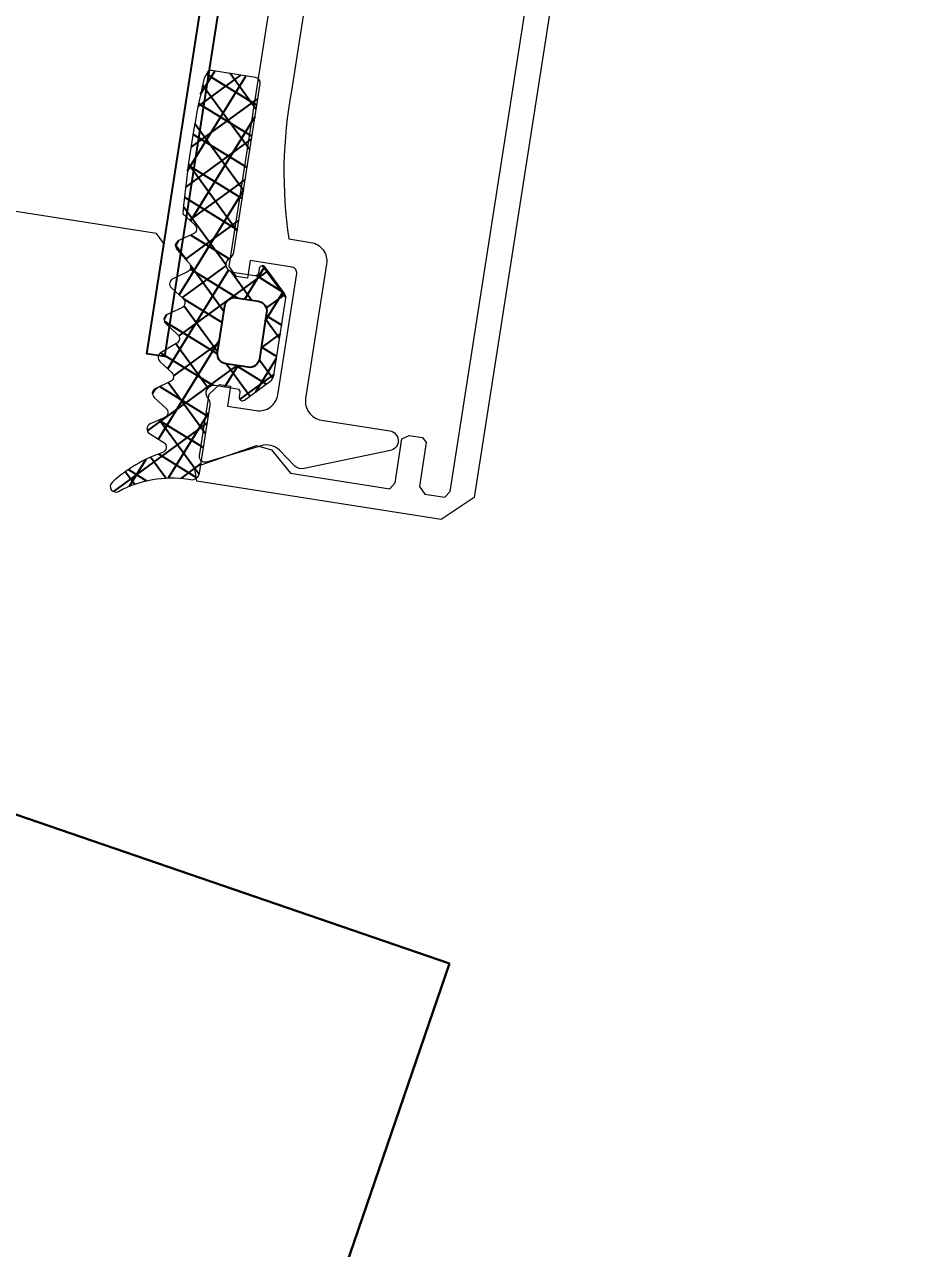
# Model space of a CAD drawing. Header units: millimetres. Extents: x -8689834 to 9419935, y 0 to 135940.
# Drawn here: x -53053.3 to -53004, y 112649.5 to 112716.4 of the extents above; entities that cross this region are included whole.
import ezdxf
from ezdxf import colors
from ezdxf.entities.mleader import LeaderData, LeaderLine
from ezdxf.math import Vec2, Vec3

# ---------------------------------------------------------------- set-up
doc = ezdxf.new("R2010")
doc.units = ezdxf.units.MM
doc.header["$MEASUREMENT"] = 0
doc.layers.get('0').update_dxf_attribs({"color": 250, "lineweight": 9})
for name, color, linetype, lineweight in [('АР_Колонны', 250, 'Continuous', 30), ('АР_Окна', 4, 'Continuous', 0), ('АР_Отметки', 250, 'Continuous', 15), ('АР_Сущ Несущая стена', 216, 'Continuous', 30)]:
    doc.layers.add(name, color=color, linetype=linetype, lineweight=lineweight)
doc.layers.add('АР_новое окно', color=155, linetype='Continuous')
doc.layers.get('0').freeze()
doc.styles.add('ISOCPEUR', font='isocpeur.ttf', dxfattribs={"width": 0.7})

# ---------------------------------------------------------------- blocks, each defined once
blk = doc.blocks.new('_DotSmall')
at = {"color": 0, "linetype": 'ByBlock', "const_width": 0.5}
blk.add_lwpolyline([(-0.0625, 0, 1), (0.0625, 0, 1)], format="xyb", close=True, dxfattribs=at)
blk = doc.blocks.new('стойка витр.')
h = blk.add_hatch()
h.set_pattern_fill('ANSI37', scale=0.5, angle=-69.23283665521843)
h.set_pattern_definition([(335.7671633447816, (-69115.91679156918, 318510.7132420751), (0.6515825639889636, 1.447617495164233), []), (65.76716334478155, (-69115.91679156918, 318510.7132420751), (-1.447617495164233, 0.6515825639889636), [])])
edge = h.paths.add_edge_path()
edge.add_arc((-61.4231846681505, -46.18171078326122), 0.5487303657935584, 155.7657062155241, 200.7671633447816)
edge.add_line((-61.92355794899049, -45.95647403381008), (-61.2158101547102, -44.38418138318229))
edge.add_arc((-61.04906058835331, -44.45924160668073), 0.1828645893715156, 20.76716334478156, 155.7657062155241)
edge.add_line((-60.87807688978501, -44.39440310015198), (-60.79158864807687, -44.62247867199039))
edge.add_arc((-60.62063568932354, -44.55765182228788), 0.1828317201998032, 200.7671633447816, 290.7671633447816)
edge.add_line((-60.55580883962102, -44.72860478100483), (-59.41573388126562, -44.29627843504568))
edge.add_arc((-59.56703588945675, -43.89728440591716), 0.4267183308264255, -69.23283665521843, 72.29363907948373)
edge.add_arc((-59.30747769982554, -43.08429274379887), 0.4267017864716978, 200.7671633447816, 252.293639079486)
edge.add_line((-59.70645626049372, -43.23558888620755), (-63.00984306025202, -34.52432573194528))
edge.add_arc((-62.72490235927398, -34.41627373836673), 0.3047399585219917, 110.7671633447816, 200.7671633447816)
edge.add_line((-62.83295435277978, -34.13133303751965), (-60.55276270053582, -33.26666451912024))
edge.add_arc((-60.44481104638544, -33.55134061801073), 0.3044569814295733, 76.40287424864536, 110.7671633447816)
edge.add_line((-60.3732352333609, -33.25541671472456), (-60.07017099490622, -33.59351893464918))
edge.add_arc((-108.2133039044274, -55.86215009907028), 53.04387976268197, 16.71140087810911, 24.82292581145404)
edge.add_line((-57.40971669906867, -40.60932389061054), (-57.92081016927841, -41.32469074693654))
edge.add_arc((-57.67080742027611, -41.49902445886983), 0.304784542952794, 145.110888314415, 256.4234383751481)
edge.add_line((-57.74235391136608, -41.79529244099831), (-56.88543317024596, -41.99189640294935))
edge.add_arc((-56.95697966133594, -42.28816438507783), 0.304784542952794, -34.8891116855724, 76.4234383751481)
edge.add_line((-56.70697691233363, -42.46249809701112), (-57.17481998566655, -43.29191928954242))
edge.add_arc((-56.92481723669334, -43.46625300146843), 0.304784542952794, 145.1108883144276, 256.4234383751481)
edge.add_line((-56.99636372778332, -43.76252098359691), (-56.1394429866632, -43.95912494554796))
edge.add_arc((-56.21098947775317, -44.25539292764006), 0.3047845429175452, -34.88911168634446, 76.4234383742182)
edge.add_line((-55.96098672877997, -44.42972663955879), (-56.47208019898972, -45.14509349588479))
edge.add_arc((-56.22207744998741, -45.31942720781808), 0.304784542952794, 145.110888314415, 256.4234383752311)
edge.add_line((-56.29362394107739, -45.61569518994656), (-55.43668121195515, -45.81235713578644))
edge.add_arc((-55.50822770304512, -46.10862511790765), 0.3047845429466369, -34.88911168643649, 76.42343837776687)
edge.add_line((-55.25822495407192, -46.28295882984094), (-55.76931842428166, -46.99832568616694))
edge.add_arc((-55.51931567527936, -47.17265939811477), 0.3047845429466368, 145.1108883110316, 256.4234383751786)
edge.add_line((-55.59086216636933, -47.46892738023598), (-54.69071301640361, -47.77952769444528))
edge.add_arc((-54.76225950749358, -48.07579567657376), 0.304784542952794, -34.88911168566796, 76.42343837513553)
edge.add_line((-54.51225675849128, -48.25012938850705), (-55.0233282406989, -48.96555422872189))
edge.add_arc((-54.7733254917257, -49.13988794066245), 0.3047845429466368, 145.1108883109486, 256.4234383751578)
edge.add_line((-54.84487198281568, -49.43615592278366), (-53.98795124169555, -49.6327598847347))
edge.add_arc((-54.05949773284374, -49.92902786688501), 0.3047845429818857, -34.88911169317796, 76.42343837111807)
edge.add_line((-53.80949498384143, -50.10336157886923), (-54.32058845405118, -50.81872843519523))
edge.add_arc((-54.07058570504887, -50.99306214712851), 0.3047845429527939, 145.110888314415, 256.4234383750821)
edge.add_line((-54.14213219613885, -51.289330129257), (-53.29055360303028, -51.47184183257195))
edge.add_arc((-53.362076024001, -51.76811134383752), 0.3047803799531579, -43.67508993618791, 76.42790436632716)
edge.add_line((-53.141638296569, -51.97858292939782), (-53.80995652789716, -52.62318184232572))
edge.add_arc((-53.58948976171087, -52.83365406201483), 0.304801821276656, 136.3285933989482, 262.747126980386)
edge.add_arc((-54.63612651554286, -61.05759711530845), 7.985474883734515, 59.5860415328172, 82.74712698038475)
edge.add_arc((-50.74783774605021, -54.43386708250182), 0.3048115604497932, 253.2910110232634, 419.5860415328165)
edge.add_arc((-52.57053616183111, -60.50577614369104), 6.03477116777137, 73.29101102326332, 110.7671633447816)
edge.add_line((-54.71029190413537, -54.86308986830409), (-54.82445022999309, -54.90637969896488))
edge.add_arc((-54.97574411131791, -54.50740710097307), 0.4266954176128115, 200.7671633447816, 290.7671633447816)
edge.add_line((-55.37471671431558, -54.65870098416781), (-56.71485841512913, -51.12465313347639))
edge.add_arc((-56.31587985443184, -50.97335699107498), 0.4267017864716978, 149.2366398299847, 200.7671633447816)
edge.add_arc((-57.04912318740389, -50.53689152278093), 0.4266140358978636, -30.76336017001563, 40.01429570365114)
edge.add_arc((-57.04924751253566, -50.53686138928606), 0.4266898917694475, 40.00046259028549, 110.7671633447816)
edge.add_line((-57.20053943697712, -50.13789395169442), (-58.34061702035251, -50.57022129308461))
edge.add_arc((-58.27579017065, -50.74117425180884), 0.1828317201998032, 110.7671633447816, 200.7671633447816)
edge.add_line((-58.44674312937423, -50.80600110151136), (-58.36025488766609, -51.03407667334977))
edge.add_arc((-58.5312385862635, -51.09891517987853), 0.1828645893715156, 245.768620474039, 380.7671633447816)
edge.add_line((-58.60629032819998, -51.26566856380668), (-60.17861897521652, -50.55800074261788))
edge.add_arc((-59.95340767674497, -50.05761600615369), 0.5487303657759914, 200.7671633447816, 245.768620474038)
edge.add_line((-60.46648650063435, -50.25217996134597), (-61.93626349206897, -46.37627473846078))
edge = h.paths.add_edge_path(flags=16)
edge.add_arc((-59.3589242202288, -49.0410722918532), 0.5414973949664272, 200.7671633447816, 290.7671633447816)
edge.add_line((-60.77816753828665, -46.82561758724478), (-59.8652400081919, -49.23307164497237))
edge.add_arc((-60.27185175029445, -46.63361823412561), 0.5414973949664272, 110.7671633447816, 200.7671633447816)
edge.add_line((-59.31039323387085, -45.68990118378861), (-60.46385110344272, -46.12730244614795))
edge.add_arc((-59.11839388072258, -46.19621697176626), 0.5414973949664272, 20.76716334478156, 110.7671633447816)
edge.add_line((-57.69915056266473, -48.4116716763674), (-58.61207809275948, -46.00421761863981))
edge.add_arc((-58.20546635065693, -48.60367102949385), 0.5414973949664272, -69.23283665521843, 20.76716334478156)
edge.add_line((-59.16692486710963, -49.54738807983085), (-58.01346699753776, -49.10998681747151))
at = {"lineweight": 0, "ltscale": 100, "transparency": 33554687}
for points in [[(-91.4479567084054, -1.960141251613095), (-69.79711318280897, -59.05493725829001), (-67.79633972485317, -59.86096016635565), (-55.14222276612418, -55.06240889040782), (-55.17360051473952, -54.29197395897063), (-58.74284135404741, -53.81994964957266), (-59.49761640312499, -54.23655585793313), (-60.24856024209294, -55.69488708899735), (-65.37859903858043, -57.64024244590109), (-65.73629895772319, -57.38465222291416), (-66.6008891230158, -55.10466719327087), (-67.02936398953898, -55.00637070929224), (-67.71337109521846, -55.26575215648336), (-67.85490698204376, -55.58020167878567), (-66.99031681675115, -57.86018670842168), (-67.20262765098596, -58.33192996972502), (-68.22862381348386, -58.72099664351117), (-68.58632373265573, -58.46540642052423), (-90.15068845250062, -1.598661102303595)], [(-56.0608929025766, -41.98018508909445), (-55.7778211288678, -41.3512860444971), (-17.47126860445132, -26.8251079561378), (-16.84236955983215, -27.10817972981749), (-16.28037825660431, -28.59019029343472)]]:
    blk.add_lwpolyline(points, dxfattribs=at)
blk.add_lwpolyline([(-68.06674346281216, -26.13747383952432), (-64.60831683766446, -35.257587909633, -0.08279896819570452), (-62.79196445917478, -43.13942544953898), (-63.93198596592993, -43.57173152618634, 0.4143260923033303), (-64.53356650879141, -44.90831919242919), (-61.89652362803463, -51.86238660132221, -0.4143260923197836), (-62.49810417322442, -53.19897426147509), (-66.03213605380733, -54.539109906269, 0.8270430078467679), (-65.84594417811604, -55.60071914693981), (-61.02268547978019, -55.59720897083025, 0.2496293600316565), (-60.5639567229955, -55.36182965500484), (-59.91132736596046, -54.3320132763838, -0.2673491356416615), (-58.97583718542592, -53.89078178507043), (-55.8782996214868, -54.15051325823879, 0.5512236456822476), (-55.5684323037276, -53.73866745794658), (-56.77889371593483, -50.54659564225585), (-57.45105016132584, -50.14953851031169), (-58.02103192274808, -50.36568055463431), (-57.63195425496087, -51.39170570910937), (-59.11396481856355, -51.95369701235177, -0.4143260923197838), (-60.45053247085889, -51.35207201584126), (-62.82818291042349, -45.08204070453939, -0.414362099391309), (-62.65124893639586, -44.68894855178223), (-60.48523126714281, -43.867575801356), (-60.13938200823031, -44.77960460352188), (-59.56940024680807, -44.56346255919925), (-59.28629948117305, -43.93455252060812), (-73.55412178576807, -6.30930235532287)], format="xyb", dxfattribs=at)
blk.add_lwpolyline([(-72.91737339223619, -0.2793946658493951), (-54.81141330953687, -48.02608389785019), (-53.89938450735644, -47.68023463893769), (-72.00534459005576, 0.06645459306309931)], close=True)
at = {"color": 7, "lineweight": 0, "ltscale": 100, "transparency": 33554687}
blk.add_lwpolyline([(-53.29055360303028, -51.47184183257923, -0.5779496213016146), (-53.141638296569, -51.97858292939782), (-53.80995652789716, -52.62318184232572, 0.615333828900983), (-53.62795459362678, -53.13601908472629, -0.1014034095220688), (-50.59355139863328, -54.17098724229436, -0.8870851218243345), (-50.83548992767464, -54.72580403192842, 0.1649969122064492), (-54.71037595931557, -54.86312174275372), (-54.82437231158838, -54.90635015161388, -0.4143043114941015), (-55.37473404189222, -54.65865529014263), (-56.71485869266326, -51.12465240150777, -0.2286961432583318), (-56.6825516007957, -50.75512261017138, 0.3190489133936659), (-56.72238630641368, -50.26258777469775, 0.3190018552396916), (-57.20057019143132, -50.1379056140504), (-58.34056270623114, -50.57020069668943, 0.4143996870833266), (-58.44672253300087, -50.80605541561818), (-58.36026571528055, -51.03404812018562, -0.6683385997492722), (-58.60634048073553, -51.26564599134144), (-60.17864607612137, -50.55798854513705, -0.1988829373258806), (-60.46647005763953, -50.25222332264093), (-61.93627993503469, -46.37623137718037, -0.1988829373551211), (-61.92357014780282, -45.95650113405281), (-61.21583272970747, -44.38423153456097, -0.6683385997492723), (-60.87806606217055, -44.39443165331613), (-60.79160924445023, -44.62242435788357, 0.4143996870833266), (-60.55575452549965, -44.72858418460964), (-59.41576201069984, -44.29628910197061, 0.7102015621310012), (-59.43724861560622, -43.49078250258754, -0.2286961432583318), (-59.70645598293049, -43.23558961817616), (-63.00981577733182, -34.52439767894975, -0.414362099440266), (-62.83288180333329, -34.13130552614166), (-60.55286778177833, -33.26670436685527, -0.1511707915363169), (-60.3732352333609, -33.25541671472456), (-60.07017099493532, -33.59351893464918, -0.03540799054371244), (-57.40971669906867, -40.60932389061054), (-57.92081016927841, -41.32469074693654, 0.527867958552825), (-57.74235391136608, -41.79529244099831), (-56.88543317024596, -41.99189640294935, -0.5278679585528249), (-56.70697691233363, -42.46249809701112), (-57.17481998566655, -43.29191928953514, 0.527867958552825), (-56.99636372778332, -43.76252098359691), (-56.1394429866632, -43.95912494554796, -0.5278679585528249), (-55.96098672877997, -44.42972663955879), (-56.47208019898972, -45.14509349588479, 0.527867958552825), (-56.29362394107739, -45.61569518994656), (-55.43668121195515, -45.81235713578644, -0.5278679585717272), (-55.25822495407192, -46.28295882984094), (-55.76931842428166, -46.99832568616694, 0.5278679585717273), (-55.59086216636933, -47.46892738023598), (-54.69071301640361, -47.77952769444528, -0.5278679585528249), (-54.51225675849128, -48.25012938850705), (-55.02332824072801, -48.96555422872189, 0.5278679585717273), (-54.84487198281568, -49.43615592278366), (-53.98795124169555, -49.6327598847347, -0.5278679585717272), (-53.80949498384143, -50.10336157886923), (-54.32058845405118, -50.81872843519523, 0.5278679585528251), (-54.14213219613885, -51.289330129257)], format="xyb", close=True, dxfattribs=at)
at = {"color": 7}
blk.add_lwpolyline([(-57.69915056266473, -48.4116716763674), (-58.61207809275948, -46.00421761863981, 0.414213562373095), (-59.31039323387085, -45.68990118378861), (-60.46385110341362, -46.12730244614795, 0.414213562373095), (-60.77816753828665, -46.82561758724478), (-59.8652400081919, -49.23307164497237, 0.414213562373095), (-59.16692486710963, -49.54738807983085), (-58.01346699753776, -49.10998681747151, 0.414213562373095)], format="xyb", close=True, dxfattribs=at)
blk = doc.blocks.new('A$Cec9b444d')
at = {"layer": 'АР_новое окно'}
h = blk.add_hatch(dxfattribs=at)
h.set_pattern_fill('ANSI37', color=256, scale=0.4999999999999999, angle=13.33280903078263)
h.set_pattern_definition([(58.33280903078264, (-324779.8570535549, -27617.15146731825), (-1.351140091152684, 0.8334126853365726), []), (148.3328090307826, (-324779.8570535549, -27617.15146731825), (-0.8334126853365726, -1.351140091152684), [])])
edge = h.paths.add_edge_path()
edge.add_arc((6246.713757983909, 114.9106332943197), 0.5487303657935583, -8.864195898265393, 36.13726123099201, ccw=False)
edge.add_line((6247.156916215565, 115.2342314945803), (6246.140093192646, 116.6267407618972))
edge.add_arc((6245.992410560925, 116.5189015514164), 0.1828645893715156, 36.13726123099201, 171.1358041017345, ccw=False)
edge.add_line((6245.81173004451, 116.5470797006187), (6245.774143142668, 116.3060695198755))
edge.add_arc((6245.593495109389, 116.3342426031809), 0.1828317201998032, -98.8641958982655, -8.864195898265393, ccw=False)
edge.add_line((6245.56532202611, 116.1535945699609), (6244.360591201193, 116.3414791610771))
edge.add_arc((6244.426345500503, 116.7631009169903), 0.4267183308264255, 119.60932836703239, 261.1358041017346, ccw=False)
edge.add_arc((6244.004684767595, 117.505076740617), 0.4267017864716978, -60.39067163296983, -8.864195898265393, ccw=False)
edge.add_line((6244.426290177841, 117.4393249904502), (6245.86190816406, 126.6446208080611))
edge.add_arc((6245.560807922168, 126.691579095059), 0.3047399585219916, -8.864195898265393, 81.1358041017345, ccw=False)
edge.add_line((6245.607766209128, 126.9926793368315), (6243.198260456858, 127.3684553971519))
edge.add_arc((6243.151345776343, 127.0676347634014), 0.3044569814295733, 81.1358041017345, 115.5000931978708, ccw=False)
edge.add_line((6243.020273220328, 127.3424329413064), (6242.793460604276, 126.9490920192387))
edge.add_arc((6294.494447998623, 115.0890295098355), 53.04387976268197, 167.0800416350621, 175.191566568407, ccw=False)
edge.add_line((6241.637254483066, 119.5354071295272), (6242.284906470421, 118.9408373878638))
edge.add_arc((6242.076236380506, 118.7186878633713), 0.3047845429527939, -64.520470928632, 46.79207913210121, ccw=False)
edge.add_line((6242.207351212995, 118.4435469571426), (6241.409406244431, 118.0744262430769))
edge.add_arc((6241.540521076923, 117.7992853367318), 0.3047845429527939, 115.47952907136809, 226.7920791320885, ccw=False)
edge.add_line((6241.331850987003, 117.5771358123557), (6241.960706795926, 116.8620434914578))
edge.add_arc((6241.75203670604, 116.6398939669664), 0.3047845429527939, -64.520470928632, 46.79207913208859, ccw=False)
edge.add_line((6241.883151538532, 116.3647530606214), (6241.085206569967, 115.9956323465557))
edge.add_arc((6241.216321402456, 115.7204914403269), 0.3047845429175451, 115.47952907229799, 226.7920791328606, ccw=False)
edge.add_line((6241.007651312565, 115.4983419159519), (6241.655303299921, 114.9037721742885))
edge.add_arc((6241.446633209991, 114.6816226497955), 0.3047845429527939, -64.52047092871487, 46.79207913210121, ccw=False)
edge.add_line((6241.577748042494, 114.4064817435673), (6240.779793518164, 114.0372997572484))
edge.add_arc((6240.910908350656, 113.7621588509033), 0.3047845429466368, 115.47952906874929, 226.7920791329526, ccw=False)
edge.add_line((6240.702238260767, 113.5400093265283), (6241.349890248122, 112.9454395848649))
edge.add_arc((6241.141220158191, 112.7232900603718), 0.3047845429466368, -64.52047092866252, 46.792079135484585, ccw=False)
edge.add_line((6241.272334990679, 112.4481491541431), (6240.455603399477, 111.9585671330972))
edge.add_arc((6240.586718231985, 111.6834262267527), 0.3047845429527939, 115.4795290713806, 226.7920791321841, ccw=False)
edge.add_line((6240.378048142064, 111.4612767023766), (6241.025690573654, 110.8666456884599))
edge.add_arc((6240.817020483753, 110.644496163968), 0.3047845429466368, -64.52047092864171, 46.792079135567576, ccw=False)
edge.add_line((6240.948135316242, 110.3693552577393), (6240.150190347677, 110.0002345436736))
edge.add_arc((6240.281305180243, 109.7250936373313), 0.3047845429818856, 115.47952907539809, 226.7920791396941, ccw=False)
edge.add_line((6240.072635090327, 109.5029441128388), (6240.720287077683, 108.9083743711754))
edge.add_arc((6240.511616987763, 108.6862248467993), 0.3047845429527939, -64.52047092856589, 46.79207913210121, ccw=False)
edge.add_line((6240.642731820257, 108.4110839404542), (6239.847107537582, 108.0568543216197))
edge.add_arc((6239.978199132887, 107.7817069544112), 0.3047803799531579, 115.47506308018899, 235.578057382704, ccw=False)
edge.add_line((6239.805911978639, 107.5302945114304), (6240.592811895587, 107.0373994540356))
edge.add_arc((6240.420496457753, 106.7859804012179), 0.3048018212766559, -70.84415953386991, 55.574374047567915, ccw=False)
edge.add_arc((6243.140857000568, 98.95473999140154), 7.985474883734514, 109.1558404661314, 132.3169259136989, ccw=False)
edge.add_arc((6237.969996498086, 104.6340701250293), 0.3048115604497932, -227.6830740863004, -61.38804357674729, ccw=False)
edge.add_arc((6241.005864583129, 99.06865781928656), 6.034771167771369, 81.1358041017345, 118.61195642325279, ccw=False)
edge.add_line((6241.935780459145, 105.0313517996688), (6242.056412925521, 105.0125384837674))
edge.add_arc((6242.122163692979, 105.4341375930554), 0.4266954176128115, -98.8641958982655, -8.864195898265393, ccw=False)
edge.add_line((6242.543762807669, 105.3683868248567), (6243.12617463118, 109.1028573973427))
edge.add_arc((6242.704569220905, 109.1686091475084), 0.4267017864716978, -8.864195898265393, 42.666327616531476, ccw=False)
edge.add_arc((6243.332023453021, 109.7469248717418), 0.4266140358978635, 151.888671742865, 222.6663276165318, ccw=False)
edge.add_arc((6243.332138889778, 109.7469800000063), 0.4266898917694475, 81.1358041017345, 151.9025048562306, ccw=False)
edge.add_line((6243.397888806782, 110.1685736563076), (6244.602622405583, 109.9806886326289))
edge.add_arc((6244.574449322305, 109.8000405994089), 0.1828317201998032, -8.864195898265393, 81.1358041017345, ccw=False)
edge.add_line((6244.755097355554, 109.7718675161024), (6244.717510453713, 109.5308573353592))
edge.add_arc((6244.898190970162, 109.5026791860417), 0.1828645893715156, -188.8641958982654, -53.86565302752291, ccw=False)
edge.add_line((6245.006022668847, 109.3549910695618), (6246.398583653422, 110.3717432633264))
edge.add_arc((6246.075007994147, 110.8149179536356), 0.5487303657759913, -53.86565302752177, -8.864195898265393, ccw=False)
edge.add_line((6246.61718451527, 110.7303624564647), (6247.255934505077, 114.8260777971505))
edge = h.paths.add_edge_path(flags=16)
edge.add_arc((6245.2836398548, 111.6869891498476), 0.5414973949664271, -98.8641958982655, -8.864195898265393, ccw=False)
edge.add_line((6246.215418726352, 114.1475336583632), (6245.818669795088, 111.6035482022512))
edge.add_arc((6245.68038878602, 114.2309746059578), 0.5414973949664271, -8.864195898265393, 81.1358041017345, ccw=False)
edge.add_line((6244.544957026569, 114.9560946438825), (6245.763829733602, 114.7660045462461))
edge.add_arc((6244.461516078987, 114.4210647035943), 0.5414973949664271, 81.1358041017345, 171.1358041017345, ccw=False)
edge.add_line((6243.529737207435, 111.9605201950786), (6243.926486138699, 114.5045056511906))
edge.add_arc((6244.064767147767, 111.8770792474839), 0.5414973949664271, 171.1358041017345, 261.1358041017346, ccw=False)
edge.add_line((6245.200198907246, 111.1519592095605), (6243.981326200214, 111.3420493071969))
at = {"layer": 'АР_Колонны', "ltscale": 100}
blk.add_lwpolyline([(6106.760256464318, -356.4899399126443), (5671.717702833952, -207.030993941662), (5821.176648804905, 228.0115596886753), (6256.219202435272, 78.55261371772212)], close=True, dxfattribs=at)
at = {"layer": 'АР_новое окно', "lineweight": 0, "ltscale": 100, "transparency": 33554687}
for points in [[(6266.972032707247, 164.3741193537524), (6257.5627984073, 104.04136650509), (6255.771291116861, 102.8400051993784), (6242.399534592842, 104.9254063156649), (6242.271331714828, 105.6857474027388), (6245.666470513461, 106.8837956721031), (6246.490943675727, 106.6318232286703), (6247.526528858046, 105.3597344114137), (6252.947502124628, 104.5143029468614), (6253.244794162269, 104.8381748947505), (6253.620536171061, 107.2474623063848), (6254.019523973406, 107.4320202745053), (6254.742322451371, 107.3192957607649), (6254.945671819984, 107.0407999014971), (6254.569929811196, 104.6315124897463), (6254.874974944538, 104.2137026508275), (6255.959157343374, 104.044618269069), (6256.256449381044, 104.3684902169591), (6265.628100879893, 164.4602591794057)], [(6240.600179475386, 117.915820303189), (6240.193480738101, 118.4728120217226), (6199.714489173421, 124.7857398738948), (6199.157497454917, 124.3790411365825), (6198.913261804681, 122.8129828736965)]]:
    blk.add_lwpolyline(points, dxfattribs=at)
blk.add_lwpolyline([(6249.080247637497, 135.894151465393), (6247.577250935021, 126.2568180019793, 0.08279896819570452), (6247.425620541075, 118.1698218234495), (6248.630294883033, 117.9819460411566, -0.4143260923033303), (6249.494618131046, 116.7981761892538), (6248.34858637044, 109.4497301028621, 0.4143260923197836), (6249.212909619473, 108.2659602574058), (6252.947363316184, 107.683551065873, -0.8270430078467679), (6252.984136950899, 106.6063652442822), (6248.263862503344, 105.6149793798057, -0.2496293600316565), (6247.76644906406, 105.7506826039169), (6246.915447708092, 106.6237482048482, 0.2673491356416615), (6245.909066011784, 106.8625430711244), (6242.93170163814, 105.9695140767445, -0.5512236456822476), (6242.543551793771, 106.3085928524436), (6243.069605895314, 109.6816932644302), (6243.645414872569, 110.2088485307813), (6244.247721407412, 110.1149154175754), (6244.078632247775, 109.0307023824955), (6245.644690510646, 108.7864667323025, 0.4143260923197838), (6246.82843161005, 109.6508293501907), (6247.861734078984, 116.2764463225616, 0.414362099391309), (6247.607527317035, 116.6245928347103), (6245.318670576225, 116.9815529987612), (6245.168368039254, 116.0178012706626), (6244.566061504406, 116.1117343839849), (6244.159332130998, 116.668730880343), (6250.359981212199, 156.4277821049945)], format="xyb", dxfattribs=at)
at = {"layer": 'АР_новое окно'}
blk.add_lwpolyline([(6248.49322619989, 162.1967041000213), (6240.624561847769, 111.7422073287358), (6239.660810119746, 111.8925098656066), (6247.529474471864, 162.3470066370085)], close=True, dxfattribs=at)
at = {"layer": 'АР_новое окно', "lineweight": 0, "ltscale": 100, "transparency": 33554687}
blk.add_lwpolyline([(6239.847107537586, 108.0568543215034, 0.5779496213016146), (6239.805911978639, 107.5302945114304), (6240.592811895586, 107.0373994540356, -0.615333828900983), (6240.520498487118, 106.4980502979478, 0.1014034095220688), (6237.76480732316, 104.8594752932714, 0.8870851218243345), (6238.115977424888, 104.3664890038593, -0.1649969122064492), (6241.93586928125, 105.0313379472951), (6242.056330588215, 105.0125513247003, 0.4143043114941015), (6242.54377033805, 105.3684351102888), (6243.126174751775, 109.1028581708476, 0.2286961432583318), (6243.018345000394, 109.4577789501145, -0.3190489133936659), (6242.955735486894, 109.9479395531469, -0.3190018552396916), (6243.397921305374, 110.1685685879718), (6244.602565011205, 109.9806975836196, -0.4143996870833266), (6244.75508840458, 109.7718101216952), (6244.71751515929, 109.5308875077343, 0.6683385997492722), (6245.006067087334, 109.3550235008984), (6246.398607655821, 110.3717607882966, 0.1988829373258806), (6246.617177369304, 110.7303166360559), (6247.255941651018, 114.8261236174417, 0.1988829373551211), (6247.156933741633, 115.2342074931554), (6246.140125626202, 116.6266963451395, 0.6683385997492723), (6245.811725338934, 116.5470495282436), (6245.774152093642, 116.3061269142827, -0.4143996870833266), (6245.565264631732, 116.1536035209517), (6244.360620925901, 116.3414745253038, -0.7102015621310012), (6244.215505878442, 117.1340930835482, 0.2286961432583318), (6244.426290057213, 117.4393242170605), (6245.861896307191, 126.644544780823, 0.414362099440266), (6245.607689545271, 126.9926912929728), (6243.198371497462, 127.3684380797337, 0.1511707915363169), (6243.020273220328, 127.3424329413064), (6242.793460604302, 126.9490920193562, 0.03540799054371244), (6241.637254483066, 119.5354071295272), (6242.284906470422, 118.9408373878638, -0.527867958552825), (6242.207351212995, 118.4435469571426), (6241.40940624443, 118.0744262430769, 0.5278679585528249), (6241.331850987003, 117.5771358123557), (6241.96070679593, 116.8620434913414, -0.527867958552825), (6241.883151538532, 116.3647530606214), (6241.085206569968, 115.9956323465557, 0.5278679585528249), (6241.007651312565, 115.4983419159519), (6241.655303299906, 114.903772174288, -0.527867958552825), (6241.577748042494, 114.4064817435673), (6240.779793518169, 114.0372997571321, 0.5278679585717272), (6240.702238260767, 113.5400093265283), (6241.349890248106, 112.9454395848643, -0.5278679585717273), (6241.272334990679, 112.4481491541431), (6240.455603399477, 111.9585671330972, 0.5278679585528249), (6240.378048142064, 111.4612767023766), (6241.02569057367, 110.8666456884606, -0.5278679585717273), (6240.948135316242, 110.3693552577393), (6240.150190347677, 110.0002345436736, 0.5278679585717272), (6240.072635090327, 109.5029441128388), (6240.720287077684, 108.9083743711755, -0.5278679585528251), (6240.642731820257, 108.4110839404542)], format="xyb", close=True, dxfattribs=at)
at = {"layer": 'АР_новое окно'}
blk.add_lwpolyline([(6243.529737207435, 111.9605201950786), (6243.926486138699, 114.5045056511906, -0.414213562373095), (6244.544957026569, 114.9560946438825), (6245.763829733572, 114.7660045462449, -0.414213562373095), (6246.215418726352, 114.1475336583632), (6245.818669795088, 111.6035482022512, -0.414213562373095), (6245.200198907246, 111.1519592095605), (6243.981326200215, 111.3420493071969, -0.414213562373095)], format="xyb", close=True, dxfattribs=at)
at = {"layer": 'АР_новое окно', "xscale": -1, "rotation": 11.90296744651613}
blk.add_blockref('стойка витр.', (6177.086073485848, 147.4305283908225), dxfattribs=at)

msp = doc.modelspace()

# ---------------------------------------------------------------- linework, layer by layer
at = {"layer": 'АР_Сущ Несущая стена', "lineweight": 18, "ltscale": 100}
msp.add_arc((-62199.59225600528, 115505.8737578681), 9805.264059527553, 273.2047159642141, 356.1549052783884, dxfattribs=at)

# ---------------------------------------------------------------- block references
at = {"layer": 'АР_Окна', "ltscale": 100}
msp.add_blockref('A$Cec9b444d', (-59286.24984706755, 112586.4970597865), dxfattribs=at)

# ---------------------------------------------------------------- leaders
at = {"layer": 'АР_Отметки'}
ml = msp.add_multileader_mtext('Standard', dxfattribs=at)
ml.set_content('0,000', color=256, style='ISOCPEUR')
ml.set_leader_properties(color=256, linetype='Continuous', lineweight=-1)
ml.set_arrow_properties(name='DOTSMALL')
ml.build(insert=Vec2(0, 0))
ml.multileader.update_dxf_attribs({"has_text_frame": 1, "text_left_attachment_type": 4, "text_right_attachment_type": 4, "dogleg_length": 100, "arrow_head_size": 180})
ctx = ml.context
ctx.base_point, ctx.char_height, ctx.arrow_head_size, ctx.landing_gap_size, ctx.plane_origin = Vec3(-187276.7997699445, 132110.0850587329), 250, 180, 50, Vec3(-190337.1672303383, 129966.6923522141)
ctx.left_attachment, ctx.right_attachment = 4, 4
notes = []
notes.append((ctx, [(0, (0, 0, 0), (0, 0), (1, 0), 1, [])]))
ctx.mtext.insert, ctx.mtext.width, ctx.mtext.line_spacing_style, ctx.mtext.flow_direction = Vec3(-187226.7997699445, 132443.4183920662), 852.6970314602484, 2, 5
ml = msp.add_multileader_mtext('Standard', dxfattribs=at)
ml.set_content('-1,200', color=256, style='ISOCPEUR')
ml.set_leader_properties(color=256, linetype='Continuous', lineweight=-1)
ml.set_arrow_properties(name='DOTSMALL')
ml.build(insert=Vec2(0, 0))
ml.multileader.update_dxf_attribs({"has_text_frame": 1, "text_left_attachment_type": 4, "text_right_attachment_type": 4, "dogleg_length": 100, "arrow_head_size": 180})
ctx = ml.context
ctx.base_point, ctx.char_height, ctx.arrow_head_size, ctx.landing_gap_size, ctx.plane_origin = Vec3(-177720.7590341442, 129646.8906015264), 250, 180, 50, Vec3(-177813.3264161965, 129547.8815566983)
ctx.left_attachment, ctx.right_attachment = 4, 4
notes.append((ctx, [(0, (0, 0, 0), (0, 0), (1, 0), 1, [])]))
ctx.mtext.insert, ctx.mtext.width, ctx.mtext.line_spacing_style, ctx.mtext.flow_direction = Vec3(-177670.7590341442, 129980.2239348597), 852.6970314602484, 2, 5
ml = msp.add_multileader_mtext('Standard', dxfattribs=at)
ml.set_content('0,000', color=256, style='ISOCPEUR')
ml.set_leader_properties(color=256, linetype='Continuous', lineweight=-1)
ml.set_arrow_properties(name='DOTSMALL')
ml.build(insert=Vec2(0, 0))
ml.multileader.update_dxf_attribs({"has_text_frame": 1, "text_left_attachment_type": 4, "text_right_attachment_type": 4, "dogleg_length": 100, "arrow_head_size": 180})
ctx = ml.context
ctx.base_point, ctx.char_height, ctx.arrow_head_size, ctx.landing_gap_size, ctx.plane_origin = Vec3(-185687.6166469539, 129607.0397730947), 250, 180, 50, Vec3(-188747.9841073476, 127463.6470665759)
ctx.left_attachment, ctx.right_attachment = 4, 4
notes.append((ctx, [(0, (0, 0, 0), (0, 0), (1, 0), 1, [])]))
ctx.mtext.insert, ctx.mtext.width, ctx.mtext.line_spacing_style, ctx.mtext.flow_direction = Vec3(-185637.6166469539, 129940.373106428), 852.6970314602484, 2, 5
ml = msp.add_multileader_mtext('Standard', dxfattribs=at)
ml.set_content('Л.4', color=256, style='ISOCPEUR')
ml.set_leader_properties(color=256, linetype='Continuous', lineweight=-1)
ml.set_arrow_properties(name='DOTSMALL')
ml.build(insert=Vec2(0, 0))
ml.multileader.update_dxf_attribs({"has_text_frame": 1, "text_left_attachment_type": 4, "text_right_attachment_type": 4, "dogleg_length": 100, "arrow_head_size": 180})
ctx = ml.context
ctx.base_point, ctx.char_height, ctx.arrow_head_size, ctx.landing_gap_size, ctx.plane_origin = Vec3(-184816.2837050096, 129601.5848165639), 250, 180, 50, Vec3(-159580.3663713892, 117978.4653365304)
ctx.left_attachment, ctx.right_attachment = 4, 4
notes.append((ctx, [(0, (0, 0, 0), (0, 0), (1, 0), 1, [])]))
ctx.mtext.insert, ctx.mtext.width, ctx.mtext.line_spacing_style, ctx.mtext.flow_direction = Vec3(-184766.2837050096, 129934.9181498972), 852.6970314602484, 2, 5
ml = msp.add_multileader_mtext('Standard', dxfattribs=at)
ml.set_content('-1,140', color=256, style='ISOCPEUR')
ml.set_leader_properties(color=256, linetype='Continuous', lineweight=-1)
ml.set_arrow_properties(name='DOTSMALL')
ml.build(insert=Vec2(0, 0))
ml.multileader.update_dxf_attribs({"has_text_frame": 1, "text_left_attachment_type": 4, "text_right_attachment_type": 4, "dogleg_length": 100, "arrow_head_size": 180})
ctx = ml.context
ctx.base_point, ctx.char_height, ctx.arrow_head_size, ctx.landing_gap_size, ctx.plane_origin = Vec3(-180313.7221072279, 128673.3217394912, 1.149675994230903e-08), 250, 180, 50, Vec3(-180395.1155570771, 128959.4633156335, 1.149675994230903e-08)
ctx.left_attachment, ctx.right_attachment = 4, 4
notes.append((ctx, [(0, (0, 0, 0), (0, 0), (1, 0), 1, [])]))
ctx.mtext.insert, ctx.mtext.width, ctx.mtext.line_spacing_style, ctx.mtext.flow_direction = Vec3(-180263.7221072279, 129006.6550728246, 1.149675994230903e-08), 852.6970314602484, 2, 5
ml = msp.add_multileader_mtext('Standard', dxfattribs=at)
ml.set_content('0,000', color=256, style='ISOCPEUR')
ml.set_leader_properties(color=256, linetype='Continuous', lineweight=-1)
ml.set_arrow_properties(name='DOTSMALL')
ml.build(insert=Vec2(0, 0))
ml.multileader.update_dxf_attribs({"has_text_frame": 1, "text_left_attachment_type": 4, "text_right_attachment_type": 4, "dogleg_length": 100, "arrow_head_size": 180})
ctx = ml.context
ctx.base_point, ctx.char_height, ctx.arrow_head_size, ctx.landing_gap_size, ctx.plane_origin = Vec3(-187382.8031773707, 126393.4441659665), 250, 180, 50, Vec3(-190443.1706377645, 124250.0514594477)
ctx.left_attachment, ctx.right_attachment = 4, 4
notes.append((ctx, [(0, (0, 0, 0), (0, 0), (1, 0), 1, [])]))
ctx.mtext.insert, ctx.mtext.width, ctx.mtext.line_spacing_style, ctx.mtext.flow_direction = Vec3(-187332.8031773707, 126726.7774992998), 852.6970314602484, 2, 5
ml = msp.add_multileader_mtext('Standard', dxfattribs=at)
ml.set_content('Л.5', color=256, style='ISOCPEUR')
ml.set_leader_properties(color=256, linetype='Continuous', lineweight=-1)
ml.set_arrow_properties(name='DOTSMALL')
ml.build(insert=Vec2(0, 0))
ml.multileader.update_dxf_attribs({"has_text_frame": 1, "text_left_attachment_type": 4, "text_right_attachment_type": 4, "dogleg_length": 100, "arrow_head_size": 180})
ctx = ml.context
ctx.base_point, ctx.char_height, ctx.arrow_head_size, ctx.landing_gap_size, ctx.plane_origin = Vec3(-156726.1907757707, 125681.9478096366), 250, 180, 50, Vec3(-131490.2734421503, 114058.8283296031)
ctx.left_attachment, ctx.right_attachment = 4, 4
notes.append((ctx, [(0, (0, 0, 0), (0, 0), (1, 0), 1, [])]))
ctx.mtext.insert, ctx.mtext.width, ctx.mtext.line_spacing_style, ctx.mtext.flow_direction = Vec3(-156676.1907757707, 126015.2811429699), 852.6970314602484, 2, 5
ml = msp.add_multileader_mtext('Standard', dxfattribs=at)
ml.set_content('0,000', color=256, style='ISOCPEUR')
ml.set_leader_properties(color=256, linetype='Continuous', lineweight=-1)
ml.set_arrow_properties(name='DOTSMALL')
ml.build(insert=Vec2(0, 0))
ml.multileader.update_dxf_attribs({"has_text_frame": 1, "text_left_attachment_type": 4, "text_right_attachment_type": 4, "dogleg_length": 100, "arrow_head_size": 180})
ctx = ml.context
ctx.base_point, ctx.char_height, ctx.arrow_head_size, ctx.landing_gap_size, ctx.plane_origin = Vec3(-204826.2687846024, 122318.214327126), 250, 180, 50, Vec3(-207886.6362449962, 120174.8216206072)
ctx.left_attachment, ctx.right_attachment = 4, 4
notes.append((ctx, [(0, (0, 0, 0), (0, 0), (1, 0), 1, [])]))
ctx.mtext.insert, ctx.mtext.width, ctx.mtext.line_spacing_style, ctx.mtext.flow_direction = Vec3(-204776.2687846024, 122651.5476604594), 852.6970314602484, 2, 5
ml = msp.add_multileader_mtext('Standard', dxfattribs=at)
ml.set_content('{\\W0.8;-2,730}', color=256, style='ISOCPEUR')
ml.set_leader_properties(color=256, linetype='Continuous', lineweight=-1)
ml.set_arrow_properties(name='DOTSMALL')
ml.build(insert=Vec2(0, 0))
ml.multileader.update_dxf_attribs({"has_text_frame": 1, "text_left_attachment_type": 4, "text_right_attachment_type": 4, "dogleg_length": 100, "arrow_head_size": 180})
ctx = ml.context
ctx.base_point, ctx.char_height, ctx.arrow_head_size, ctx.landing_gap_size, ctx.plane_origin = Vec3(-314791.3210058988, 121809.0184862664, 2.299351988461806e-08), 250, 180, 50, Vec3(-319449.8299409288, 117956.7109726352, 2.299351988461806e-08)
ctx.left_attachment, ctx.right_attachment = 4, 4
notes.append((ctx, [(0, (0, 0, 0), (0, 0), (1, 0), 1, [])]))
ctx.mtext.insert, ctx.mtext.width, ctx.mtext.defined_height, ctx.mtext.line_spacing_style, ctx.mtext.flow_direction = Vec3(-314741.3210058988, 122142.3518195997, 2.299351988461806e-08), 769.9889591111103, 343.8884462512117, 2, 5
ml = msp.add_multileader_mtext('Standard', dxfattribs=at)
ml.set_content('{\\W0.8;-2,430}', color=256, style='ISOCPEUR')
ml.set_leader_properties(color=256, linetype='Continuous', lineweight=-1)
ml.set_arrow_properties(name='DOTSMALL')
ml.build(insert=Vec2(0, 0))
ml.multileader.update_dxf_attribs({"has_text_frame": 1, "text_left_attachment_type": 4, "text_right_attachment_type": 4, "dogleg_length": 100, "arrow_head_size": 180})
ctx = ml.context
ctx.base_point, ctx.char_height, ctx.arrow_head_size, ctx.landing_gap_size, ctx.plane_origin = Vec3(-301002.2465167325, 120038.5846084391), 250, 180, 50, Vec3(-299949.5531320914, 118383.4112137306)
ctx.left_attachment, ctx.right_attachment = 4, 4
notes.append((ctx, [(0, (0, 0, 0), (0, 0), (1, 0), 1, [])]))
ctx.mtext.insert, ctx.mtext.width, ctx.mtext.line_spacing_style, ctx.mtext.flow_direction = Vec3(-300952.2465167325, 120371.9179417724), 852.6970314602484, 2, 5
ml = msp.add_multileader_mtext('Standard', dxfattribs=at)
ml.set_content('0,000', color=256, style='ISOCPEUR')
ml.set_leader_properties(color=256, linetype='Continuous', lineweight=-1)
ml.set_arrow_properties(name='DOTSMALL')
ml.build(insert=Vec2(0, 0))
ml.multileader.update_dxf_attribs({"has_text_frame": 1, "text_left_attachment_type": 4, "text_right_attachment_type": 4, "dogleg_length": 100, "arrow_head_size": 180})
ctx = ml.context
ctx.base_point, ctx.char_height, ctx.arrow_head_size, ctx.landing_gap_size, ctx.plane_origin = Vec3(-153675.4760438586, 119954.6257698009), 250, 180, 50, Vec3(-156735.8435042523, 117811.2330632821)
ctx.left_attachment, ctx.right_attachment = 4, 4
notes.append((ctx, [(0, (0, 0, 0), (0, 0), (1, 0), 1, [])]))
ctx.mtext.insert, ctx.mtext.width, ctx.mtext.line_spacing_style, ctx.mtext.flow_direction = Vec3(-153625.4760438586, 120287.9591031342), 852.6970314602484, 2, 5
ml = msp.add_multileader_mtext('Standard', dxfattribs=at)
ml.set_content('0,000', color=256, style='ISOCPEUR')
ml.set_leader_properties(color=256, linetype='Continuous', lineweight=-1)
ml.set_arrow_properties(name='DOTSMALL')
ml.build(insert=Vec2(0, 0))
ml.multileader.update_dxf_attribs({"has_text_frame": 1, "text_left_attachment_type": 4, "text_right_attachment_type": 4, "dogleg_length": 100, "arrow_head_size": 180})
ctx = ml.context
ctx.base_point, ctx.char_height, ctx.arrow_head_size, ctx.landing_gap_size, ctx.plane_origin = Vec3(-156471.468784323, 119797.6348483452), 250, 180, 50, Vec3(-159531.8362447167, 117654.2421418264)
ctx.left_attachment, ctx.right_attachment = 4, 4
notes.append((ctx, [(0, (0, 0, 0), (0, 0), (1, 0), 1, [])]))
ctx.mtext.insert, ctx.mtext.width, ctx.mtext.line_spacing_style, ctx.mtext.flow_direction = Vec3(-156421.468784323, 120130.9681816786), 852.6970314602484, 2, 5
ml = msp.add_multileader_mtext('Standard', dxfattribs=at)
ml.set_content('{\\W0.8;-2,430}', color=256, style='ISOCPEUR')
ml.set_leader_properties(color=256, linetype='Continuous', lineweight=-1)
ml.set_arrow_properties(name='DOTSMALL')
ml.build(insert=Vec2(0, 0))
ml.multileader.update_dxf_attribs({"has_text_frame": 1, "text_left_attachment_type": 4, "text_right_attachment_type": 4, "dogleg_length": 100, "arrow_head_size": 180})
ctx = ml.context
ctx.base_point, ctx.char_height, ctx.arrow_head_size, ctx.landing_gap_size, ctx.plane_origin = Vec3(-336711.8860226227, 117132.6558246998), 250, 180, 50, Vec3(-335659.1926379816, 115477.4824299914)
ctx.left_attachment, ctx.right_attachment = 4, 4
notes.append((ctx, [(0, (0, 0, 0), (0, 0), (1, 0), 1, [])]))
ctx.mtext.insert, ctx.mtext.width, ctx.mtext.line_spacing_style, ctx.mtext.flow_direction = Vec3(-336661.8860226227, 117465.9891580332), 852.6970314602484, 2, 5
ml = msp.add_multileader_mtext('Standard', dxfattribs=at)
ml.set_content('{\\W0.8;-2,480}', color=256, style='ISOCPEUR')
ml.set_leader_properties(color=256, linetype='Continuous', lineweight=-1)
ml.set_arrow_properties(name='DOTSMALL')
ml.build(insert=Vec2(0, 0))
ml.multileader.update_dxf_attribs({"has_text_frame": 1, "text_left_attachment_type": 4, "text_right_attachment_type": 4, "dogleg_length": 100, "arrow_head_size": 180})
ctx = ml.context
ctx.base_point, ctx.char_height, ctx.arrow_head_size, ctx.landing_gap_size, ctx.plane_origin = Vec3(-302468.0581811396, 114434.5752220221), 250, 180, 50, Vec3(-301415.3647964986, 112779.4018273137)
ctx.left_attachment, ctx.right_attachment = 4, 4
notes.append((ctx, [(0, (0, 0, 0), (0, 0), (1, 0), 1, [])]))
ctx.mtext.insert, ctx.mtext.width, ctx.mtext.line_spacing_style, ctx.mtext.flow_direction = Vec3(-302418.0581811396, 114767.9085553555), 852.6970314602484, 2, 5
ml = msp.add_multileader_mtext('Standard', dxfattribs=at)
ml.set_content('0,000', color=256, style='ISOCPEUR')
ml.set_leader_properties(color=256, linetype='Continuous', lineweight=-1)
ml.set_arrow_properties(name='DOTSMALL')
ml.build(insert=Vec2(0, 0))
ml.multileader.update_dxf_attribs({"has_text_frame": 1, "text_left_attachment_type": 4, "text_right_attachment_type": 4, "dogleg_length": 100, "arrow_head_size": 180})
ctx = ml.context
ctx.base_point, ctx.char_height, ctx.arrow_head_size, ctx.landing_gap_size, ctx.plane_origin = Vec3(-195514.5538136112, 113911.1868237481), 250, 180, 50, Vec3(-198574.9212740049, 111767.7941172293)
ctx.left_attachment, ctx.right_attachment = 4, 4
notes.append((ctx, [(0, (0, 0, 0), (0, 0), (1, 0), 1, [])]))
ctx.mtext.insert, ctx.mtext.width, ctx.mtext.line_spacing_style, ctx.mtext.flow_direction = Vec3(-195464.5538136112, 114244.5201570814), 852.6970314602484, 2, 5
for ctx, leaders in notes:
    for number, flags, end, landing, length, lines in leaders:
        leader = LeaderData()
        leader.index, (leader.has_last_leader_line, leader.has_dogleg_vector, leader.attachment_direction) = number, flags
        leader.last_leader_point, leader.dogleg_vector, leader.dogleg_length = Vec3(end), Vec3(landing), length
        for number, points, colour, breaks in lines:
            line = LeaderLine()
            line.index, line.vertices, line.color, line.breaks = number, Vec3.list(points), colors.encode_raw_color(colour), breaks
            leader.lines.append(line)
        ctx.leaders.append(leader)

doc.saveas('drawing.dxf')
